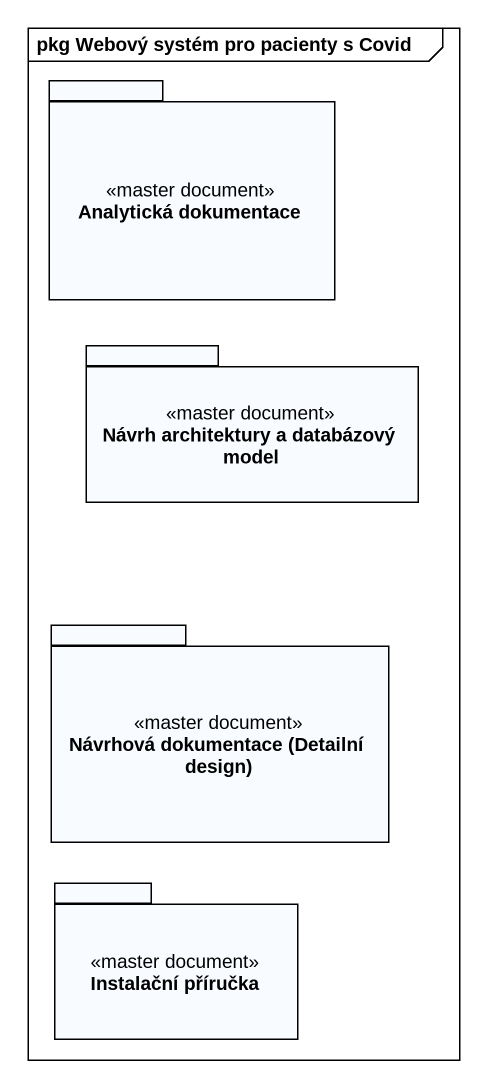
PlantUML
@startuml
mainframe pkg Webový systém pro pacienty s Covid
package "Analytická dokumentace" as Analytická_dokumentace <<master document>> {
}
package "Návrh architektury a databázový model" as Návrh_architektury_a <<master document>> {
}
package "Návrhová dokumentace (Detailní design)" as Návrhová_dokumentace <<master document>> {
}
package "Instalační příručka" as Instalační_příručka <<master document>> {
}
@enduml
